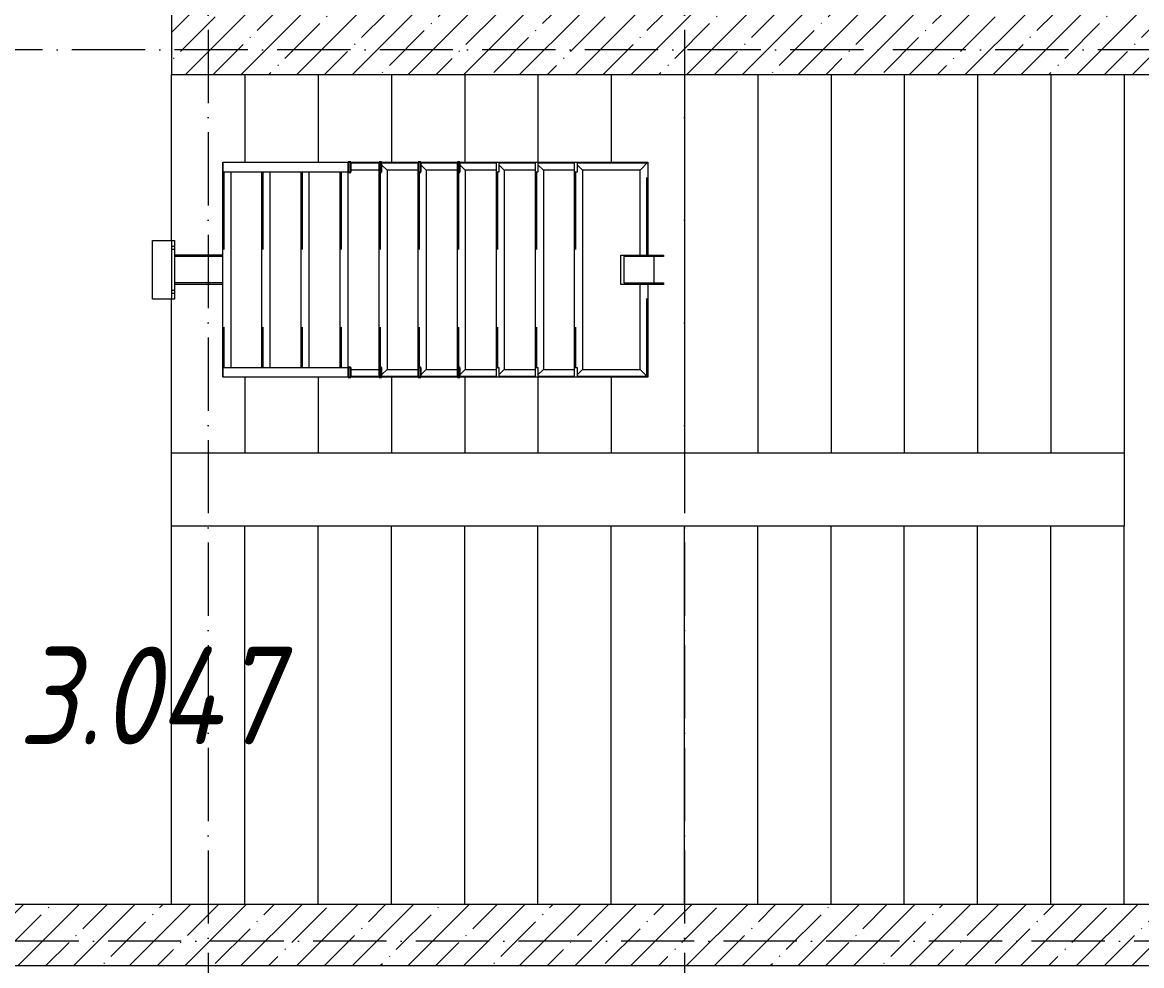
# Model space of a CAD drawing. Header units: millimetres. Extents: x -213536 to 1564669, y 70501 to 942238.
# Drawn here: x 692611 to 697194, y 284362 to 288225 of the extents above; entities that cross this region are included whole.
import ezdxf

# ---------------------------------------------------------------- set-up
doc = ezdxf.new("R2010")
doc.units = ezdxf.units.MM
doc.linetypes.add('50_200_ШТРИХ_1Т_ш5_п1_п1_', pattern=[700, 500, -100, 0, -100])
doc.linetypes.add('Штрих', pattern=[635, 317.5, -317.5])
for name, color, linetype, lineweight in [('A-FLOR-____-OTLN', 7, 'Continuous', 9), ('A-GENM-____-HDLN', 7, 'Штрих', 9), ('A-GENM-____-MCUT', 7, 'Continuous', 25), ('A-GENM-____-OTLN', 7, 'Continuous', 9), ('A-WALL-____-MCUT-1', 7, 'Continuous', 9), ('A-WALL-____-PATT-1', 7, 'Continuous', 9), ('S-GRID-____-OTLN-1', 7, '50_200_ШТРИХ_1Т_ш5_п1_п1_', 9), ('S-STRS-____-OTLN-1', 7, 'Continuous', 9), ('Марки помещений', 7, 'Continuous', 9)]:
    doc.layers.add(name, color=color, linetype=linetype, lineweight=lineweight)
doc.styles.add('ISOCPEUR_I_2', font='isocpeui.ttf', dxfattribs={"width": 0.85, "height": 2.3})
pattern_1 = [(45, (693371.93, 286281.11), (-114.0493, 114.0493), []), (45, (693485.98, 286281.11), (-114.0493, 114.0493), [201.612, -40.322, 3.353, -36.97])]

# ---------------------------------------------------------------- blocks, each defined once
blk = doc.blocks.new('ОМ_Нижняя опорная пятка - ОМ_Нижняя опорная пятка-19082064-АР1_План отверстий 3 этажа в осях 1-64_А-ГГ')
at = {"layer": 'A-GENM-____-OTLN'}
for p, q in [((-96, 10), (-96, 0)), ((-84, 10), (-84, 0)), ((84, 10), (84, 0)), ((96, 10), (96, 0))]:
    blk.add_line(p, q, dxfattribs=at)
blk = doc.blocks.new('ОМ_Труба_ГОСТ 8639-82 - ОМ_Труба_ГОСТ 8639-82-26350154-АР1_План отверстий 3 этажа в осях 1-64_А-ГГ')
at = {"layer": 'A-GENM-____-OTLN'}
for p, q in [((19689.1, 44821), (19689.1, 44941)), ((19689.1, 44941), (19864.1, 44941)), ((19864.1, 44935), (19701.2, 44935)), ((19701.2, 44935), (19701.2, 44827)), ((19824, 44935), (19824, 44827)), ((19864.1, 44941), (19864.1, 44935)), ((19864.1, 44821), (19689.1, 44821)), ((19701.2, 44827), (19864.1, 44827)), ((19864.1, 44827), (19864.1, 44821))]:
    blk.add_line(p, q, dxfattribs=at)
blk = doc.blocks.new('ОМ_Уголок_ГОСТ 8509-93 - ОМ_Уголок_ГОСТ 8509-93-26349651-АР1_План отверстий 3 этажа в осях 1-64_А-ГГ')
at = {"layer": 'A-GENM-____-HDLN'}
for p, q in [((4, -4), (380, -4)), ((500, -4), (876, -4))]:
    blk.add_line(p, q, dxfattribs=at)
at = {"layer": 'A-GENM-____-OTLN'}
for p, q in [((380, 0), (0, 0)), ((32, -32), (0, 0)), ((32, -32), (380, -32)), ((880, 0), (500, 0)), ((500, -32), (848, -32)), ((880, 0), (848, -32))]:
    blk.add_line(p, q, dxfattribs=at)
blk = doc.blocks.new('ОМ_Уголок_ГОСТ 8509-93 - ОМ_Уголок_ГОСТ 8509-93-V88-АР1_План отверстий 3 этажа в осях 1-64_А-ГГ')
at = {"layer": 'A-GENM-____-HDLN'}
blk.add_line((40, -4), (840, -4), dxfattribs=at)
at = {"layer": 'A-GENM-____-OTLN'}
for p, q in [((32, -32), (10, -10)), ((32, -32), (848, -32)), ((840, 0), (40, 0)), ((870, -10), (848, -32))]:
    blk.add_line(p, q, dxfattribs=at)
blk = doc.blocks.new('ОМ_Уголок_ГОСТ 8509-93 - ОМ_Уголок_ГОСТ 8509-93-19082047-АР1_План отверстий 3 этажа в осях 1-64_А-ГГ')
at = {"layer": 'A-GENM-____-HDLN'}
blk.add_line((10, -4), (296, -4), dxfattribs=at)
at = {"layer": 'A-GENM-____-OTLN'}
for p, q in [((300, 0), (10, 0)), ((32, -32), (10, -10)), ((32, -32), (268, -32)), ((300, 0), (268, -32))]:
    blk.add_line(p, q, dxfattribs=at)
blk = doc.blocks.new('ОМ_Уголок_ГОСТ 8509-93 - ОМ_Уголок_ГОСТ 8509-93-V89-АР1_План отверстий 3 этажа в осях 1-64_А-ГГ')
at = {"layer": 'A-GENM-____-HDLN'}
blk.add_line((4, -4), (290, -4), dxfattribs=at)
at = {"layer": 'A-GENM-____-OTLN'}
for p, q in [((290, 0), (0, 0)), ((32, -32), (0, 0)), ((32, -32), (268, -32)), ((290, -10), (268, -32))]:
    blk.add_line(p, q, dxfattribs=at)
blk = doc.blocks.new('ОМ_Уголок_ГОСТ 8509-93 - ОМ_Уголок_ГОСТ 8509-93-V90-АР1_План отверстий 3 этажа в осях 1-64_А-ГГ')
at = {"layer": 'A-GENM-____-HDLN'}
blk.add_line((10, -4), (160, -4), dxfattribs=at)
at = {"layer": 'A-GENM-____-OTLN'}
for p, q in [((160, 0), (10, 0)), ((32, -32), (10, -10)), ((32, -32), (160, -32))]:
    blk.add_line(p, q, dxfattribs=at)
blk = doc.blocks.new('ОМ_Уголок_ГОСТ 8509-93 - ОМ_Уголок_ГОСТ 8509-93-V91-АР1_План отверстий 3 этажа в осях 1-64_А-ГГ')
at = {"layer": 'A-GENM-____-HDLN'}
blk.add_line((140, -4), (290, -4), dxfattribs=at)
at = {"layer": 'A-GENM-____-OTLN'}
for p, q in [((290, 0), (140, 0)), ((140, -32), (268, -32)), ((290, -10), (268, -32))]:
    blk.add_line(p, q, dxfattribs=at)
blk = doc.blocks.new('ОМ_Уголок_ГОСТ 8509-93 - ОМ_Уголок_ГОСТ 8509-93-V160-АР1_План отверстий 3 этажа в осях 1-64_А-ГГ')
at = {"layer": 'A-GENM-____-HDLN'}
blk.add_line((40, -4), (840, -4), dxfattribs=at)
at = {"layer": 'A-GENM-____-OTLN'}
for p, q in [((32, -32), (10.1, -10.1)), ((32, -32), (848, -32)), ((840, 0), (40, 0)), ((869.9, -10.1), (848, -32))]:
    blk.add_line(p, q, dxfattribs=at)
blk = doc.blocks.new('ОМ_Уголок_ГОСТ 8509-93 - ОМ_Уголок_ГОСТ 8509-93-V161-АР1_План отверстий 3 этажа в осях 1-64_А-ГГ')
at = {"layer": 'A-GENM-____-HDLN'}
blk.add_line((10.1, -4), (160, -4), dxfattribs=at)
at = {"layer": 'A-GENM-____-OTLN'}
for p, q in [((160, 0), (10.1, 0)), ((32, -32), (10.1, -10.1)), ((32, -32), (160, -32))]:
    blk.add_line(p, q, dxfattribs=at)
blk = doc.blocks.new('ОМ_Уголок_ГОСТ 8509-93 - ОМ_Уголок_ГОСТ 8509-93-V162-АР1_План отверстий 3 этажа в осях 1-64_А-ГГ')
at = {"layer": 'A-GENM-____-HDLN'}
blk.add_line((140, -4), (289.9, -4), dxfattribs=at)
at = {"layer": 'A-GENM-____-OTLN'}
for p, q in [((289.9, 0), (140, 0)), ((140, -32), (268, -32)), ((289.9, -10.1), (268, -32))]:
    blk.add_line(p, q, dxfattribs=at)
blk = doc.blocks.new('ОМ_Уголок_ГОСТ 8509-93 - ОМ_Уголок_ГОСТ 8509-93-V92-АР1_План отверстий 3 этажа в осях 1-64_А-ГГ')
at = {"layer": 'A-GENM-____-HDLN'}
blk.add_line((40, -4), (840, -4), dxfattribs=at)
at = {"layer": 'A-GENM-____-OTLN'}
for p, q in [((840, 0), (40, 0)), ((40, -32), (840, -32))]:
    blk.add_line(p, q, dxfattribs=at)
blk = doc.blocks.new('ОМ_Уголок_ГОСТ 8509-93 - ОМ_Уголок_ГОСТ 8509-93-V93-АР1_План отверстий 3 этажа в осях 1-64_А-ГГ')
at = {"layer": 'A-GENM-____-HDLN'}
blk.add_line((44.3, -4), (160, -4), dxfattribs=at)
at = {"layer": 'A-GENM-____-OTLN'}
for p, q in [((160, 0), (44.3, 0)), ((44.3, -32), (160, -32))]:
    blk.add_line(p, q, dxfattribs=at)
blk = doc.blocks.new('ОМ_Уголок_ГОСТ 8509-93 - ОМ_Уголок_ГОСТ 8509-93-V94-АР1_План отверстий 3 этажа в осях 1-64_А-ГГ')
at = {"layer": 'A-GENM-____-HDLN'}
blk.add_line((140, -4), (255.7, -4), dxfattribs=at)
at = {"layer": 'A-GENM-____-OTLN'}
for p, q in [((255.7, 0), (140, 0)), ((140, -32), (255.7, -32))]:
    blk.add_line(p, q, dxfattribs=at)
blk = doc.blocks.new('ОМ_Уголок_ГОСТ 8509-93 - ОМ_Уголок_ГОСТ 8509-93-V163-АР1_План отверстий 3 этажа в осях 1-64_А-ГГ')
at = {"layer": 'A-GENM-____-HDLN'}
blk.add_line((40, -4), (840, -4), dxfattribs=at)
at = {"layer": 'A-GENM-____-OTLN'}
for p, q in [((880, 0), (0, 0)), ((1.3, -1.3), (0, 0)), ((40, -32), (840, -32)), ((880, 0), (878.7, -1.3))]:
    blk.add_line(p, q, dxfattribs=at)
blk = doc.blocks.new('ОМ_Труба_ГОСТ 8639-82 - ОМ_Труба_ГОСТ 8639-82-26527904-АР1_План отверстий 3 этажа в осях 1-64_А-ГГ')
at = {"layer": 'A-GENM-____-HDLN'}
for p, q in [((18060, 44935), (17861.5, 44935)), ((18060, 44827), (17861.5, 44827))]:
    blk.add_line(p, q, dxfattribs=at)
at = {"layer": 'A-GENM-____-OTLN'}
for p, q in [((18060, 44941), (17861.5, 44941)), ((18060, 44821), (17861.5, 44821))]:
    blk.add_line(p, q, dxfattribs=at)
blk = doc.blocks.new('ОМ_Уголок_ГОСТ 8510-86 - ОМ_Уголок_ГОСТ 8510-86-19082066-АР1_План отверстий 3 этажа в осях 1-64_А-ГГ')
at = {"layer": 'A-GENM-____-OTLN'}
for p, q in [((0, 0), (0, -90)), ((240, 0), (0, 0)), ((0, -10), (240, -10)), ((240, -90), (240, 0)), ((0, -90), (240, -90))]:
    blk.add_line(p, q, dxfattribs=at)
blk = doc.blocks.new('ОМ_Полоса_Трапеция прямоугольная_Прокат_ГОСТ 103-2006 - ОМ_Полоса_Трапеция прямоугольная_Прокат_ГОСТ 103-2006-19082130-АР1_План отверстий 3 этажа в осях 1-64_А-ГГ')
at = {"layer": 'A-GENM-____-OTLN'}
for p, q in [((19500, 45321), (19510, 45321)), ((19500, 45281), (19500, 45321)), ((19510, 45281), (19500, 45281)), ((19510, 45321), (19510, 45281))]:
    blk.add_line(p, q, dxfattribs=at)
blk = doc.blocks.new('ОМ_Полоса_Трапеция прямоугольная_Прокат_ГОСТ 103-2006 - ОМ_Полоса_Трапеция прямоугольная_Прокат_ГОСТ 103-2006-V96-АР1_План отверстий 3 этажа в осях 1-64_А-ГГ')
at = {"layer": 'A-GENM-____-MCUT'}
for p, q in [((19030, 45321), (19020, 45321)), ((19020, 45321), (19020, 45281)), ((19020, 45281), (19030, 45281)), ((19030, 45281), (19030, 45321))]:
    blk.add_line(p, q, dxfattribs=at)
blk = doc.blocks.new('ОМ_Полоса_Трапеция прямоугольная_Прокат_ГОСТ 103-2006 - ОМ_Полоса_Трапеция прямоугольная_Прокат_ГОСТ 103-2006-V97-АР1_План отверстий 3 этажа в осях 1-64_А-ГГ')
at = {"layer": 'A-GENM-____-MCUT'}
for p, q in [((18870, 45321), (18860, 45321)), ((18860, 45321), (18860, 45281)), ((18860, 45281), (18870, 45281)), ((18870, 45281), (18870, 45321))]:
    blk.add_line(p, q, dxfattribs=at)
blk = doc.blocks.new('ОМ_Полоса_Трапеция прямоугольная_Прокат_ГОСТ 103-2006 - ОМ_Полоса_Трапеция прямоугольная_Прокат_ГОСТ 103-2006-V98-АР1_План отверстий 3 этажа в осях 1-64_А-ГГ')
at = {"layer": 'A-GENM-____-MCUT'}
for p, q in [((18710, 45321), (18700, 45321)), ((18700, 45321), (18700, 45281)), ((18700, 45281), (18710, 45281)), ((18710, 45281), (18710, 45321))]:
    blk.add_line(p, q, dxfattribs=at)
blk = doc.blocks.new('ОМ_Полоса_Прокат_ГОСТ 103-2006 - ОМ_Полоса_Прокат_ГОСТ 103-2006-20723456-АР1_План отверстий 3 этажа в осях 1-64_А-ГГ')
at = {"layer": 'A-GENM-____-MCUT'}
for p, q in [((18584.3, 45321), (18572.8, 45321)), ((18572.8, 45321), (18572.8, 45281)), ((18572.8, 45281), (18584.3, 45281)), ((18584.3, 45281), (18584.3, 45321))]:
    blk.add_line(p, q, dxfattribs=at)
at = {"layer": 'A-GENM-____-OTLN'}
for p, q in [((18061.3, 45281), (18061.3, 45321)), ((18061.3, 45321), (18572.8, 45321)), ((18572.8, 45281), (18061.3, 45281))]:
    blk.add_line(p, q, dxfattribs=at)
blk = doc.blocks.new('ОМ_Полоса_Трапеция прямоугольная_Прокат_ГОСТ 103-2006 - ОМ_Полоса_Трапеция прямоугольная_Прокат_ГОСТ 103-2006-19082170-АР1_План отверстий 3 этажа в осях 1-64_А-ГГ')
at = {"layer": 'A-GENM-____-OTLN'}
for p, q in [((19500, 44481), (19510, 44481)), ((19500, 44441), (19500, 44481)), ((19510, 44481), (19510, 44441)), ((19510, 44441), (19500, 44441))]:
    blk.add_line(p, q, dxfattribs=at)
blk = doc.blocks.new('ОМ_Полоса_Трапеция прямоугольная_Прокат_ГОСТ 103-2006 - ОМ_Полоса_Трапеция прямоугольная_Прокат_ГОСТ 103-2006-V99-АР1_План отверстий 3 этажа в осях 1-64_А-ГГ')
at = {"layer": 'A-GENM-____-MCUT'}
for p, q in [((19030, 44481), (19020, 44481)), ((19020, 44481), (19020, 44441)), ((19030, 44441), (19030, 44481)), ((19020, 44441), (19030, 44441))]:
    blk.add_line(p, q, dxfattribs=at)
blk = doc.blocks.new('ОМ_Полоса_Трапеция прямоугольная_Прокат_ГОСТ 103-2006 - ОМ_Полоса_Трапеция прямоугольная_Прокат_ГОСТ 103-2006-V100-АР1_План отверстий 3 этажа в осях 1-64_А-ГГ')
at = {"layer": 'A-GENM-____-MCUT'}
for p, q in [((18870, 44481), (18860, 44481)), ((18860, 44481), (18860, 44441)), ((18870, 44441), (18870, 44481)), ((18860, 44441), (18870, 44441))]:
    blk.add_line(p, q, dxfattribs=at)
blk = doc.blocks.new('ОМ_Полоса_Трапеция прямоугольная_Прокат_ГОСТ 103-2006 - ОМ_Полоса_Трапеция прямоугольная_Прокат_ГОСТ 103-2006-V101-АР1_План отверстий 3 этажа в осях 1-64_А-ГГ')
at = {"layer": 'A-GENM-____-MCUT'}
for p, q in [((18710, 44481), (18700, 44481)), ((18700, 44481), (18700, 44441)), ((18710, 44441), (18710, 44481)), ((18700, 44441), (18710, 44441))]:
    blk.add_line(p, q, dxfattribs=at)
blk = doc.blocks.new('ОМ_Полоса_Прокат_ГОСТ 103-2006 - ОМ_Полоса_Прокат_ГОСТ 103-2006-20723498-АР1_План отверстий 3 этажа в осях 1-64_А-ГГ')
at = {"layer": 'A-GENM-____-MCUT'}
for p, q in [((18584.3, 44481), (18572.8, 44481)), ((18572.8, 44481), (18572.8, 44441)), ((18584.3, 44441), (18584.3, 44481)), ((18572.8, 44441), (18584.3, 44441))]:
    blk.add_line(p, q, dxfattribs=at)
at = {"layer": 'A-GENM-____-OTLN'}
for p, q in [((18061.3, 44441), (18061.3, 44481)), ((18061.3, 44481), (18572.8, 44481)), ((18572.8, 44441), (18061.3, 44441))]:
    blk.add_line(p, q, dxfattribs=at)

msp = doc.modelspace()

# ---------------------------------------------------------------- hatches: boundary and pattern name
at = {"layer": 'A-WALL-____-PATT-1'}
h = msp.add_hatch(dxfattribs=at)
h.set_pattern_fill('FP_38', color=256, style=0, pattern_type=2)
h.set_pattern_definition(pattern_1)
h.paths.add_polyline_path([(693358.3, 288012.2), (693471.9, 288012.2), (693471.9, 292112.2), (693221.9, 292112.2), (693221.9, 288012.2)], flags=0)
h = msp.add_hatch(dxfattribs=at)
h.set_pattern_fill('FP_38', color=256, style=0, pattern_type=2)
h.set_pattern_definition(pattern_1)
h.paths.add_polyline_path([(698671.9, 288012.2), (698921.9, 288012.2), (698921.9, 288262.2), (693471.9, 288262.2), (693471.9, 288012.2), (696893.2, 288012.2)], flags=0)
h = msp.add_hatch(dxfattribs=at)
h.set_pattern_fill('FP_38', color=256, style=0, pattern_type=2)
h.set_pattern_definition(pattern_1)
h.paths.add_polyline_path([(698671.9, 284362.2), (698671.9, 284612.2), (691171.9, 284612.2), (691171.9, 284362.2), (698660.6, 284362.2)], flags=0)

# ---------------------------------------------------------------- linework, layer by layer
at = {"layer": 'A-FLOR-____-OTLN'}
for p, q in [((693221.9, 287332.2), (693221.9, 288012.2)), ((693221.9, 284612.2), (693221.9, 287092.2))]:
    msp.add_line(p, q, dxfattribs=at)
at = {"layer": 'A-WALL-____-MCUT-1'}
for p, q in [((693221.9, 292112.2), (693221.9, 288012.2)), ((693221.9, 288012.2), (698671.9, 288012.2)), ((698671.9, 284612.2), (691171.9, 284612.2)), ((690921.9, 284362.2), (698671.9, 284362.2))]:
    msp.add_line(p, q, dxfattribs=at)
at = {"layer": 'S-GRID-____-OTLN-1', "color": 251, "ltscale": 0.6, "true_color": 0x636466}
for p, q in [((693371.9, 292816.1), (693371.9, 281798.5)), ((695321.9, 292816.1), (695321.9, 281798.5)), ((797298.4, 288112.2), (688703.2, 288112.2)), ((797446.3, 284462.2), (688703.2, 284462.2))]:
    msp.add_line(p, q, dxfattribs=at)
at = {"layer": 'S-STRS-____-OTLN-1'}
for p, q in [((693521.9, 288012.2), (693521.9, 287652.2)), ((693521.9, 288012.2), (693521.9, 287652.2)), ((693821.9, 288012.2), (693821.9, 287652.2)), ((693821.9, 288012.2), (693821.9, 287652.2)), ((694121.9, 288012.2), (694121.9, 287652.2)), ((694121.9, 288012.2), (694121.9, 287652.2)), ((694421.9, 288012.2), (694421.9, 287652.2)), ((694421.9, 288012.2), (694421.9, 287652.2)), ((694721.9, 288012.2), (694721.9, 287652.2)), ((694721.9, 288012.2), (694721.9, 287652.2)), ((695021.9, 288012.2), (695021.9, 287652.2)), ((695021.9, 288012.2), (695021.9, 287652.2)), ((695321.9, 288012.2), (695321.9, 286462.2)), ((695321.9, 288012.2), (695321.9, 286462.2)), ((695621.9, 288012.2), (695621.9, 286462.2)), ((695621.9, 288012.2), (695621.9, 286462.2)), ((695921.9, 288012.2), (695921.9, 286462.2)), ((695921.9, 288012.2), (695921.9, 286462.2)), ((696221.9, 288012.2), (696221.9, 286462.2)), ((696221.9, 288012.2), (696221.9, 286462.2)), ((696521.9, 288012.2), (696521.9, 286462.2)), ((696521.9, 288012.2), (696521.9, 286462.2)), ((696821.9, 288012.2), (696821.9, 286462.2)), ((696821.9, 288012.2), (696821.9, 286462.2)), ((697121.9, 288012.2), (697121.9, 286462.2)), ((697121.9, 288012.2), (697121.9, 286462.2)), ((693521.9, 286772.2), (693521.9, 286462.2)), ((693521.9, 286772.2), (693521.9, 286462.2)), ((693821.9, 286772.2), (693821.9, 286462.2)), ((693821.9, 286772.2), (693821.9, 286462.2)), ((694121.9, 286772.2), (694121.9, 286462.2)), ((694121.9, 286772.2), (694121.9, 286462.2)), ((694421.9, 286772.2), (694421.9, 286462.2)), ((694421.9, 286772.2), (694421.9, 286462.2)), ((694721.9, 286772.2), (694721.9, 286462.2)), ((694721.9, 286772.2), (694721.9, 286462.2)), ((695021.9, 286772.2), (695021.9, 286462.2)), ((695021.9, 286772.2), (695021.9, 286462.2)), ((693221.9, 286462.2), (693521.9, 286462.2)), ((693521.9, 286462.2), (693821.9, 286462.2)), ((693821.9, 286462.2), (694121.9, 286462.2)), ((694121.9, 286462.2), (694421.9, 286462.2)), ((694421.9, 286462.2), (694721.9, 286462.2)), ((694721.9, 286462.2), (695021.9, 286462.2)), ((695021.9, 286462.2), (695321.9, 286462.2)), ((695321.9, 286462.2), (695621.9, 286462.2)), ((695621.9, 286462.2), (695921.9, 286462.2)), ((695921.9, 286462.2), (696221.9, 286462.2)), ((696221.9, 286462.2), (696521.9, 286462.2)), ((696521.9, 286462.2), (696821.9, 286462.2)), ((696821.9, 286462.2), (697121.9, 286462.2)), ((697121.9, 286462.2), (697121.9, 286162.2)), ((693221.9, 284612.2), (693221.9, 286162.2)), ((693521.9, 286162.2), (693221.9, 286162.2)), ((693821.9, 286162.2), (693521.9, 286162.2)), ((693521.9, 284612.2), (693521.9, 286162.2)), ((693521.9, 284612.2), (693521.9, 286162.2)), ((694121.9, 286162.2), (693821.9, 286162.2)), ((693821.9, 284612.2), (693821.9, 286162.2)), ((693821.9, 284612.2), (693821.9, 286162.2)), ((694421.9, 286162.2), (694121.9, 286162.2)), ((694121.9, 284612.2), (694121.9, 286162.2)), ((694121.9, 284612.2), (694121.9, 286162.2)), ((694721.9, 286162.2), (694421.9, 286162.2)), ((694421.9, 284612.2), (694421.9, 286162.2)), ((694421.9, 284612.2), (694421.9, 286162.2)), ((695021.9, 286162.2), (694721.9, 286162.2)), ((694721.9, 284612.2), (694721.9, 286162.2)), ((694721.9, 284612.2), (694721.9, 286162.2)), ((695321.9, 286162.2), (695021.9, 286162.2)), ((695021.9, 284612.2), (695021.9, 286162.2)), ((695021.9, 284612.2), (695021.9, 286162.2)), ((695621.9, 286162.2), (695321.9, 286162.2)), ((695321.9, 284612.2), (695321.9, 286162.2)), ((695321.9, 284612.2), (695321.9, 286162.2)), ((695921.9, 286162.2), (695621.9, 286162.2)), ((695621.9, 284612.2), (695621.9, 286162.2)), ((695621.9, 284612.2), (695621.9, 286162.2)), ((696221.9, 286162.2), (695921.9, 286162.2)), ((695921.9, 284612.2), (695921.9, 286162.2)), ((695921.9, 284612.2), (695921.9, 286162.2)), ((696521.9, 286162.2), (696221.9, 286162.2)), ((696221.9, 284612.2), (696221.9, 286162.2)), ((696221.9, 284612.2), (696221.9, 286162.2)), ((696821.9, 286162.2), (696521.9, 286162.2)), ((696521.9, 284612.2), (696521.9, 286162.2)), ((696521.9, 284612.2), (696521.9, 286162.2)), ((697121.9, 286162.2), (696821.9, 286162.2)), ((696821.9, 284612.2), (696821.9, 286162.2)), ((696821.9, 284612.2), (696821.9, 286162.2)), ((697121.9, 284612.2), (697121.9, 286162.2)), ((697121.9, 284612.2), (697121.9, 286162.2))]:
    msp.add_line(p, q, dxfattribs=at)

# ---------------------------------------------------------------- block references
at = {"layer": 'A-GENM-____-OTLN', "extrusion": (0, 0, -1)}
for name, p, rotation in [('ОМ_Уголок_ГОСТ 8509-93 - ОМ_Уголок_ГОСТ 8509-93-V163-АР1_План отверстий 3 этажа в осях 1-64_А-ГГ', (-693431.9, 287652.2), 269.9999999999989), ('ОМ_Уголок_ГОСТ 8509-93 - ОМ_Уголок_ГОСТ 8509-93-V92-АР1_План отверстий 3 этажа в осях 1-64_А-ГГ', (-693591.9, 287652.2), 269.9999999999989), ('ОМ_Уголок_ГОСТ 8509-93 - ОМ_Уголок_ГОСТ 8509-93-V92-АР1_План отверстий 3 этажа в осях 1-64_А-ГГ', (-693751.9, 287652.2), 269.9999999999989), ('ОМ_Уголок_ГОСТ 8509-93 - ОМ_Уголок_ГОСТ 8509-93-V92-АР1_План отверстий 3 этажа в осях 1-64_А-ГГ', (-693911.9, 287652.2), 269.9999999999989), ('ОМ_Уголок_ГОСТ 8509-93 - ОМ_Уголок_ГОСТ 8509-93-V88-АР1_План отверстий 3 этажа в осях 1-64_А-ГГ', (-694071.9, 287652.2), 269.9999999999989), ('ОМ_Уголок_ГОСТ 8509-93 - ОМ_Уголок_ГОСТ 8509-93-V160-АР1_План отверстий 3 этажа в осях 1-64_А-ГГ', (-694231.9, 287652.2), 269.9999999999989), ('ОМ_Уголок_ГОСТ 8509-93 - ОМ_Уголок_ГОСТ 8509-93-V88-АР1_План отверстий 3 этажа в осях 1-64_А-ГГ', (-694391.9, 287652.2), 269.9999999999989), ('ОМ_Уголок_ГОСТ 8509-93 - ОМ_Уголок_ГОСТ 8509-93-V88-АР1_План отверстий 3 этажа в осях 1-64_А-ГГ', (-694551.9, 287652.2), 269.9999999999989), ('ОМ_Уголок_ГОСТ 8509-93 - ОМ_Уголок_ГОСТ 8509-93-V88-АР1_План отверстий 3 этажа в осях 1-64_А-ГГ', (-694711.9, 287652.2), 269.9999999999989), ('ОМ_Уголок_ГОСТ 8509-93 - ОМ_Уголок_ГОСТ 8509-93-V88-АР1_План отверстий 3 этажа в осях 1-64_А-ГГ', (-694871.9, 287652.2), 269.9999999999989), ('ОМ_Уголок_ГОСТ 8509-93 - ОМ_Уголок_ГОСТ 8509-93-26349651-АР1_План отверстий 3 этажа в осях 1-64_А-ГГ', (-695171.9, 286772.2), 89.99999999999908), ('ОМ_Уголок_ГОСТ 8510-86 - ОМ_Уголок_ГОСТ 8510-86-19082066-АР1_План отверстий 3 этажа в осях 1-64_А-ГГ', (-693233.4, 287092.2), 89.99999999999918), ('ОМ_Уголок_ГОСТ 8509-93 - ОМ_Уголок_ГОСТ 8509-93-V93-АР1_План отверстий 3 этажа в осях 1-64_А-ГГ', (-693911.9, 286772.2), 180), ('ОМ_Уголок_ГОСТ 8509-93 - ОМ_Уголок_ГОСТ 8509-93-V90-АР1_План отверстий 3 этажа в осях 1-64_А-ГГ', (-694071.9, 286772.2), 180), ('ОМ_Уголок_ГОСТ 8509-93 - ОМ_Уголок_ГОСТ 8509-93-V161-АР1_План отверстий 3 этажа в осях 1-64_А-ГГ', (-694231.9, 286772.2), 180), ('ОМ_Уголок_ГОСТ 8509-93 - ОМ_Уголок_ГОСТ 8509-93-V90-АР1_План отверстий 3 этажа в осях 1-64_А-ГГ', (-694391.9, 286772.2), 180), ('ОМ_Уголок_ГОСТ 8509-93 - ОМ_Уголок_ГОСТ 8509-93-V90-АР1_План отверстий 3 этажа в осях 1-64_А-ГГ', (-694551.9, 286772.2), 180), ('ОМ_Уголок_ГОСТ 8509-93 - ОМ_Уголок_ГОСТ 8509-93-V90-АР1_План отверстий 3 этажа в осях 1-64_А-ГГ', (-694711.9, 286772.2), 180), ('ОМ_Уголок_ГОСТ 8509-93 - ОМ_Уголок_ГОСТ 8509-93-19082047-АР1_План отверстий 3 этажа в осях 1-64_А-ГГ', (-694871.9, 286772.2), 180)]:
    msp.add_blockref(name, p, dxfattribs=dict(at, rotation=rotation))
at = {"layer": 'A-GENM-____-OTLN'}
for name, p in [('ОМ_Полоса_Прокат_ГОСТ 103-2006 - ОМ_Полоса_Прокат_ГОСТ 103-2006-20723456-АР1_План отверстий 3 этажа в осях 1-64_А-ГГ', (675371.9, 242331.1)), ('ОМ_Полоса_Трапеция прямоугольная_Прокат_ГОСТ 103-2006 - ОМ_Полоса_Трапеция прямоугольная_Прокат_ГОСТ 103-2006-V98-АР1_План отверстий 3 этажа в осях 1-64_А-ГГ', (675371.9, 242331.1)), ('ОМ_Полоса_Трапеция прямоугольная_Прокат_ГОСТ 103-2006 - ОМ_Полоса_Трапеция прямоугольная_Прокат_ГОСТ 103-2006-V97-АР1_План отверстий 3 этажа в осях 1-64_А-ГГ', (675371.9, 242331.1)), ('ОМ_Полоса_Трапеция прямоугольная_Прокат_ГОСТ 103-2006 - ОМ_Полоса_Трапеция прямоугольная_Прокат_ГОСТ 103-2006-V96-АР1_План отверстий 3 этажа в осях 1-64_А-ГГ', (675371.9, 242331.1)), ('ОМ_Полоса_Трапеция прямоугольная_Прокат_ГОСТ 103-2006 - ОМ_Полоса_Трапеция прямоугольная_Прокат_ГОСТ 103-2006-19082130-АР1_План отверстий 3 этажа в осях 1-64_А-ГГ', (675051.9, 242331.1)), ('ОМ_Полоса_Трапеция прямоугольная_Прокат_ГОСТ 103-2006 - ОМ_Полоса_Трапеция прямоугольная_Прокат_ГОСТ 103-2006-19082130-АР1_План отверстий 3 этажа в осях 1-64_А-ГГ', (675211.9, 242331.1)), ('ОМ_Полоса_Трапеция прямоугольная_Прокат_ГОСТ 103-2006 - ОМ_Полоса_Трапеция прямоугольная_Прокат_ГОСТ 103-2006-19082130-АР1_План отверстий 3 этажа в осях 1-64_А-ГГ', (675371.9, 242331.1)), ('ОМ_Труба_ГОСТ 8639-82 - ОМ_Труба_ГОСТ 8639-82-26527904-АР1_План отверстий 3 этажа в осях 1-64_А-ГГ', (675371.9, 242331.1)), ('ОМ_Труба_ГОСТ 8639-82 - ОМ_Труба_ГОСТ 8639-82-26350154-АР1_План отверстий 3 этажа в осях 1-64_А-ГГ', (675371.9, 242331.1)), ('ОМ_Полоса_Прокат_ГОСТ 103-2006 - ОМ_Полоса_Прокат_ГОСТ 103-2006-20723498-АР1_План отверстий 3 этажа в осях 1-64_А-ГГ', (675371.9, 242331.1)), ('ОМ_Полоса_Трапеция прямоугольная_Прокат_ГОСТ 103-2006 - ОМ_Полоса_Трапеция прямоугольная_Прокат_ГОСТ 103-2006-V101-АР1_План отверстий 3 этажа в осях 1-64_А-ГГ', (675371.9, 242331.1)), ('ОМ_Полоса_Трапеция прямоугольная_Прокат_ГОСТ 103-2006 - ОМ_Полоса_Трапеция прямоугольная_Прокат_ГОСТ 103-2006-V100-АР1_План отверстий 3 этажа в осях 1-64_А-ГГ', (675371.9, 242331.1)), ('ОМ_Полоса_Трапеция прямоугольная_Прокат_ГОСТ 103-2006 - ОМ_Полоса_Трапеция прямоугольная_Прокат_ГОСТ 103-2006-V99-АР1_План отверстий 3 этажа в осях 1-64_А-ГГ', (675371.9, 242331.1)), ('ОМ_Полоса_Трапеция прямоугольная_Прокат_ГОСТ 103-2006 - ОМ_Полоса_Трапеция прямоугольная_Прокат_ГОСТ 103-2006-19082170-АР1_План отверстий 3 этажа в осях 1-64_А-ГГ', (675051.9, 242331.1)), ('ОМ_Полоса_Трапеция прямоугольная_Прокат_ГОСТ 103-2006 - ОМ_Полоса_Трапеция прямоугольная_Прокат_ГОСТ 103-2006-19082170-АР1_План отверстий 3 этажа в осях 1-64_А-ГГ', (675211.9, 242331.1)), ('ОМ_Полоса_Трапеция прямоугольная_Прокат_ГОСТ 103-2006 - ОМ_Полоса_Трапеция прямоугольная_Прокат_ГОСТ 103-2006-19082170-АР1_План отверстий 3 этажа в осях 1-64_А-ГГ', (675371.9, 242331.1))]:
    msp.add_blockref(name, p, dxfattribs=at)
at = {"layer": 'A-GENM-____-OTLN', "extrusion": (0, 0, -1)}
for name, p in [('ОМ_Уголок_ГОСТ 8509-93 - ОМ_Уголок_ГОСТ 8509-93-V94-АР1_План отверстий 3 этажа в осях 1-64_А-ГГ', (-694211.9, 287652.2)), ('ОМ_Уголок_ГОСТ 8509-93 - ОМ_Уголок_ГОСТ 8509-93-V91-АР1_План отверстий 3 этажа в осях 1-64_А-ГГ', (-694371.9, 287652.2)), ('ОМ_Уголок_ГОСТ 8509-93 - ОМ_Уголок_ГОСТ 8509-93-V162-АР1_План отверстий 3 этажа в осях 1-64_А-ГГ', (-694531.9, 287652.2)), ('ОМ_Уголок_ГОСТ 8509-93 - ОМ_Уголок_ГОСТ 8509-93-V91-АР1_План отверстий 3 этажа в осях 1-64_А-ГГ', (-694691.9, 287652.2)), ('ОМ_Уголок_ГОСТ 8509-93 - ОМ_Уголок_ГОСТ 8509-93-V91-АР1_План отверстий 3 этажа в осях 1-64_А-ГГ', (-694851.9, 287652.2)), ('ОМ_Уголок_ГОСТ 8509-93 - ОМ_Уголок_ГОСТ 8509-93-V91-АР1_План отверстий 3 этажа в осях 1-64_А-ГГ', (-695011.9, 287652.2)), ('ОМ_Уголок_ГОСТ 8509-93 - ОМ_Уголок_ГОСТ 8509-93-V89-АР1_План отверстий 3 этажа в осях 1-64_А-ГГ', (-695171.9, 287652.2))]:
    msp.add_blockref(name, p, dxfattribs=at)
at = {"layer": 'A-GENM-____-OTLN', "rotation": 90.00000000000084}
msp.add_blockref('ОМ_Нижняя опорная пятка - ОМ_Нижняя опорная пятка-19082064-АР1_План отверстий 3 этажа в осях 1-64_А-ГГ', (693233.4, 287212.2), dxfattribs=at)

# ---------------------------------------------------------------- texts
at = {"layer": 'Марки помещений', "color": 114, "true_color": 0x139b48, "insert": (692593.7, 285668.5), "char_height": 400, "width": 817.721, "attachment_point": 1, "style": 'ISOCPEUR_I_2'}
msp.add_mtext('3.047', dxfattribs=at)

doc.saveas('drawing.dxf')
